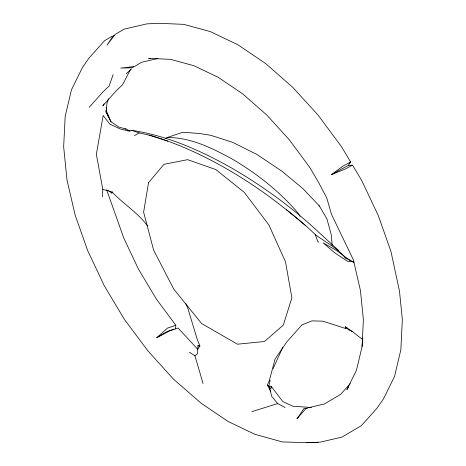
<?xml version="1.0" encoding="UTF-8"?>
<svg xmlns="http://www.w3.org/2000/svg" width="466" height="466" viewBox="0 0 466 466"><rect width="100%" height="100%" fill="white"/><g stroke="black" fill="none" stroke-linecap="round" stroke-linejoin="round"><path stroke-width="0.7" d="M102.497 196.734L102.794 189.481L96.357 154.24L103.172 115.504L109.784 124.067L120.129 128.931L130.101 131.406L126.1 129L119.005 127.154L111.042 121.766L106.038 111.962L106.015 110.518M348.463 387.328L346.885 389.611L356.502 370.097L362.065 346.593L363.393 319.81L360.451 290.563L353.333 259.737L331.559 214.476L326.759 197.992L318.482 182.241L309.645 167.242L289.118 139.526L266.575 114.828L242.71 93.887L218.239 77.35L193.908 65.712L170.457 59.333L148.602 58.401L150.751 58.297M175.618 328.856L175.799 325.274L156.355 299.021L138.46 269.138L123.752 237.986L106.656 189.86M362.065 346.593L362.793 337.972M270.094 380.105L269.441 384.514M197.671 349.244L197.98 345.44L199.897 346.011L197.671 349.244L197.683 353.612L194.969 355.803L203.042 383.483M102.794 189.481L108.584 190.85L111.846 193.11L112.149 191.724M268.393 385.487L271.468 386.669L270.95 388.603L267.467 385.021L269.336 380.576L275.057 359.07L286.782 341.928L301.962 324.884L312.039 320.876L322.862 321.179L345.586 328.472L346.89 327.854M111.846 193.11L112.131 192.143L108.584 190.85M108.531 98.728L106.976 103.202L106.038 111.962L111.054 121.958L106.376 110.832L106.201 107.349M113.11 74.636L109.114 86.047L102.718 92.169L89.251 107.273M273.152 368.641L282.775 347.257M130.585 69.259L122.471 84.859L116.255 90.777L102.835 105.753L104.069 103.959M349.005 163.077L350.636 161.982L343.151 165.983L331.332 174.663L348.358 165.372L350.636 161.982L341.438 146.627L318.179 115.224L292.642 87.235L265.597 63.51L237.87 44.771L210.3 31.583L183.732 24.354L158.964 23.3L146.796 23.883L124.043 29.166L115.207 34.379L107.023 45.161L113.448 35.422L114.881 35.323M298.723 417.478L297.04 418.707L304.077 408.391L307.647 408.216M133.614 66.603L132.804 67.745L120.741 68.077L134.453 66.527L141.716 62.24L157.951 58.471M297.04 418.707L306.255 408.21M350.216 383.658L340.57 394.411L324.284 404.028L307.979 407.808M126.28 73.657L131.523 68.904M197.829 349.383L178.07 328.023L169.77 330.854L156.745 337.675L167.504 328.099L175.799 325.274M165.348 138.705L167.096 137.563L182.8 132.257L199.652 133.515L210.655 135.28L232.633 142.34L256.906 154.462L282.046 171.313L302.731 188.445L319.431 206.036L326.969 218.956L331.256 234.736L332.194 245.378M156.745 337.675L167.376 331.384L174.057 329.113M111.974 36.29L104.605 40.635L89.07 57.959L82.366 67.675L71.467 89.781L65.17 116.418L63.661 146.761L66.993 179.905L75.061 214.832L87.62 250.481L104.285 285.775L124.562 319.641L147.932 350.875L173.358 379.033L201.201 403.294L228.13 421.497L254.908 434.3L282.268 441.908L306.925 442.7L318.057 442.333M134.482 135.606L139.159 132.927L151.403 135.629C194.013 148.637 233.396 170.544 269.342 196.611C285.175 208.628 301.042 220.698 315.278 234.608C324.977 241.906 336.539 247.551 344.531 256.783M306.925 442.7L320.235 442.141L341.957 437.102L361.395 425.627L376.93 408.303L383.635 398.587L394.533 376.481L400.836 349.85L402.339 319.501L399.496 291.192L390.939 251.43L378.38 215.781L361.715 180.488L352.517 165.127L345.032 169.123L331.332 174.663M251.844 411.659L277.684 403.562L285.14 407.517M124.952 129.094L126.1 129M348.358 165.372L352.517 165.127M127.783 130.27L131.861 130.34C167.842 135.787 201.528 150.891 232.936 168.768C261.583 185.485 288.64 205.052 313.321 227.216L338.421 250.353M311.416 407.47L292.869 406.247L282.798 401.546L271.468 386.669M167.096 137.563C190.577 137.231 212.047 148.141 232.196 159.011C256.853 173.591 279.612 191.433 298.24 213.277L300.028 216.358M353.915 261.962L347.49 261.304L334.6 252.753L323.165 242.873L336.697 250.586L350.211 260.675M148.974 135.093L167.737 141.111M131.861 130.34L139.159 132.927M362.426 339.376L352.529 331.687L348.545 329.771L345.423 326.841L345.586 328.472M354.061 262.236L344.689 257.453L347.042 258.98M189.295 352.18L194.969 355.803M318.925 242.204L317.748 241.417L315.278 234.608M345.423 326.841L352.529 331.687M197.98 345.44L199.081 346.232M286.217 209.514L305.253 225.317M319.041 205.628L319.431 206.036M147.547 225.905C137.726 212.624 123.379 203.875 112.131 192.143M277.684 403.562L271.626 396.304L269.418 386.681M267.467 385.021L270.635 391.37M199.897 346.011L197.066 338.852L188.014 308.812L185.777 303.453M148.526 182.73L143.615 212.158L153.634 250.195L173.795 289.182L201.597 323.509L237.456 344.205L264.426 341.508L283.334 325.076L291.879 297.757L285.501 261.816L268.806 224.833L244.341 192.435L215.822 169.554L187.6 159.675L163.968 164.306L148.526 182.73"/></g></svg>
